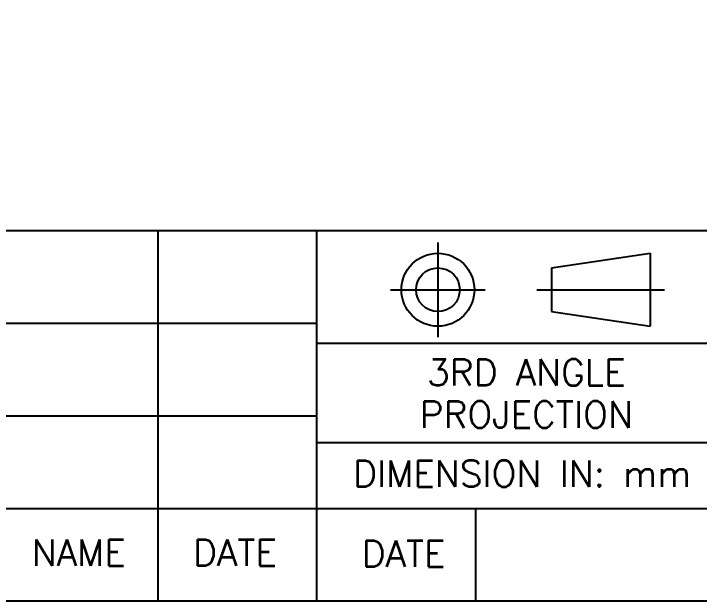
# Model space of a CAD drawing. Header units: millimetres. Extents: x -7952 to 23476, y -6324 to 15714.
# Drawn here: x -1354 to 4240, y -6324 to -1530 of the extents above; entities that cross this region are included whole.
import ezdxf
from ezdxf.enums import TextEntityAlignment as Align

# ---------------------------------------------------------------- set-up
doc = ezdxf.new("R2010")
doc.units = ezdxf.units.MM
doc.layers.add('OBJECT', color=7, linetype='Continuous', lineweight=25)
doc.styles.add('ROMANS', font='romans.shx')

msp = doc.modelspace()

# ---------------------------------------------------------------- linework, layer by layer
at = {"layer": 'OBJECT'}
for p, q in [((-7952, -3300), (23476, -3300)), ((-176, -6324), (-176, -3300)), ((1120, -6324), (1120, -3300)), ((3032.88, -3604.04), (3837.46, -3485.02)), ((3837.46, -3485.02), (3837.46, -4080.11)), ((3032.88, -3604.04), (3032.88, -3961.09)), ((3032.88, -3961.09), (3837.46, -4080.11)), ((-7952, -4056), (1120, -4056)), ((1120, -4218), (13594, -4218)), ((-7952, -4812), (1120, -4812)), ((1120, -5028), (23476, -5028)), ((-7952, -5568), (4522, -5568)), ((2416, -6324), (2416, -5568))]:
    msp.add_line(p, q, dxfattribs=at)
at = {"layer": 'OBJECT', "ltscale": 2.5}
for p, q in [((2106.73, -3395.76), (2106.73, -4169.37)), ((2106.73, -3395.76), (2106.73, -4169.37)), ((1719.93, -3782.57), (2493.54, -3782.57)), ((2913.86, -3782.57), (3956.48, -3782.57))]:
    msp.add_line(p, q, dxfattribs=at)
at = {"layer": 'OBJECT'}
msp.add_lwpolyline([(-7952, -6324), (-7952, 15708), (23476, 15708), (23476, -6324)], close=True, dxfattribs=at)
for radius in [297.54, 178.53]:
    msp.add_circle((2106.73, -3782.57), radius, dxfattribs=at)

# ---------------------------------------------------------------- texts
at = {"layer": 'OBJECT', "style": 'ROMANS'}
for s, p in [('3RD ANGLE', (2828.6, -4456.68)), ('PROJECTION', (2828.6, -4799.93)), ('DIMENSION IN: mm', (2794.13, -5282.48)), ('NAME', (-824, -5926.82)), ('DATE', (451.57, -5926.82)), ('DATE', (1827.17, -5935.57))]:
    msp.add_text(s, height=216, dxfattribs=at).set_placement(p, align=Align.MIDDLE)

doc.saveas('drawing.dxf')
